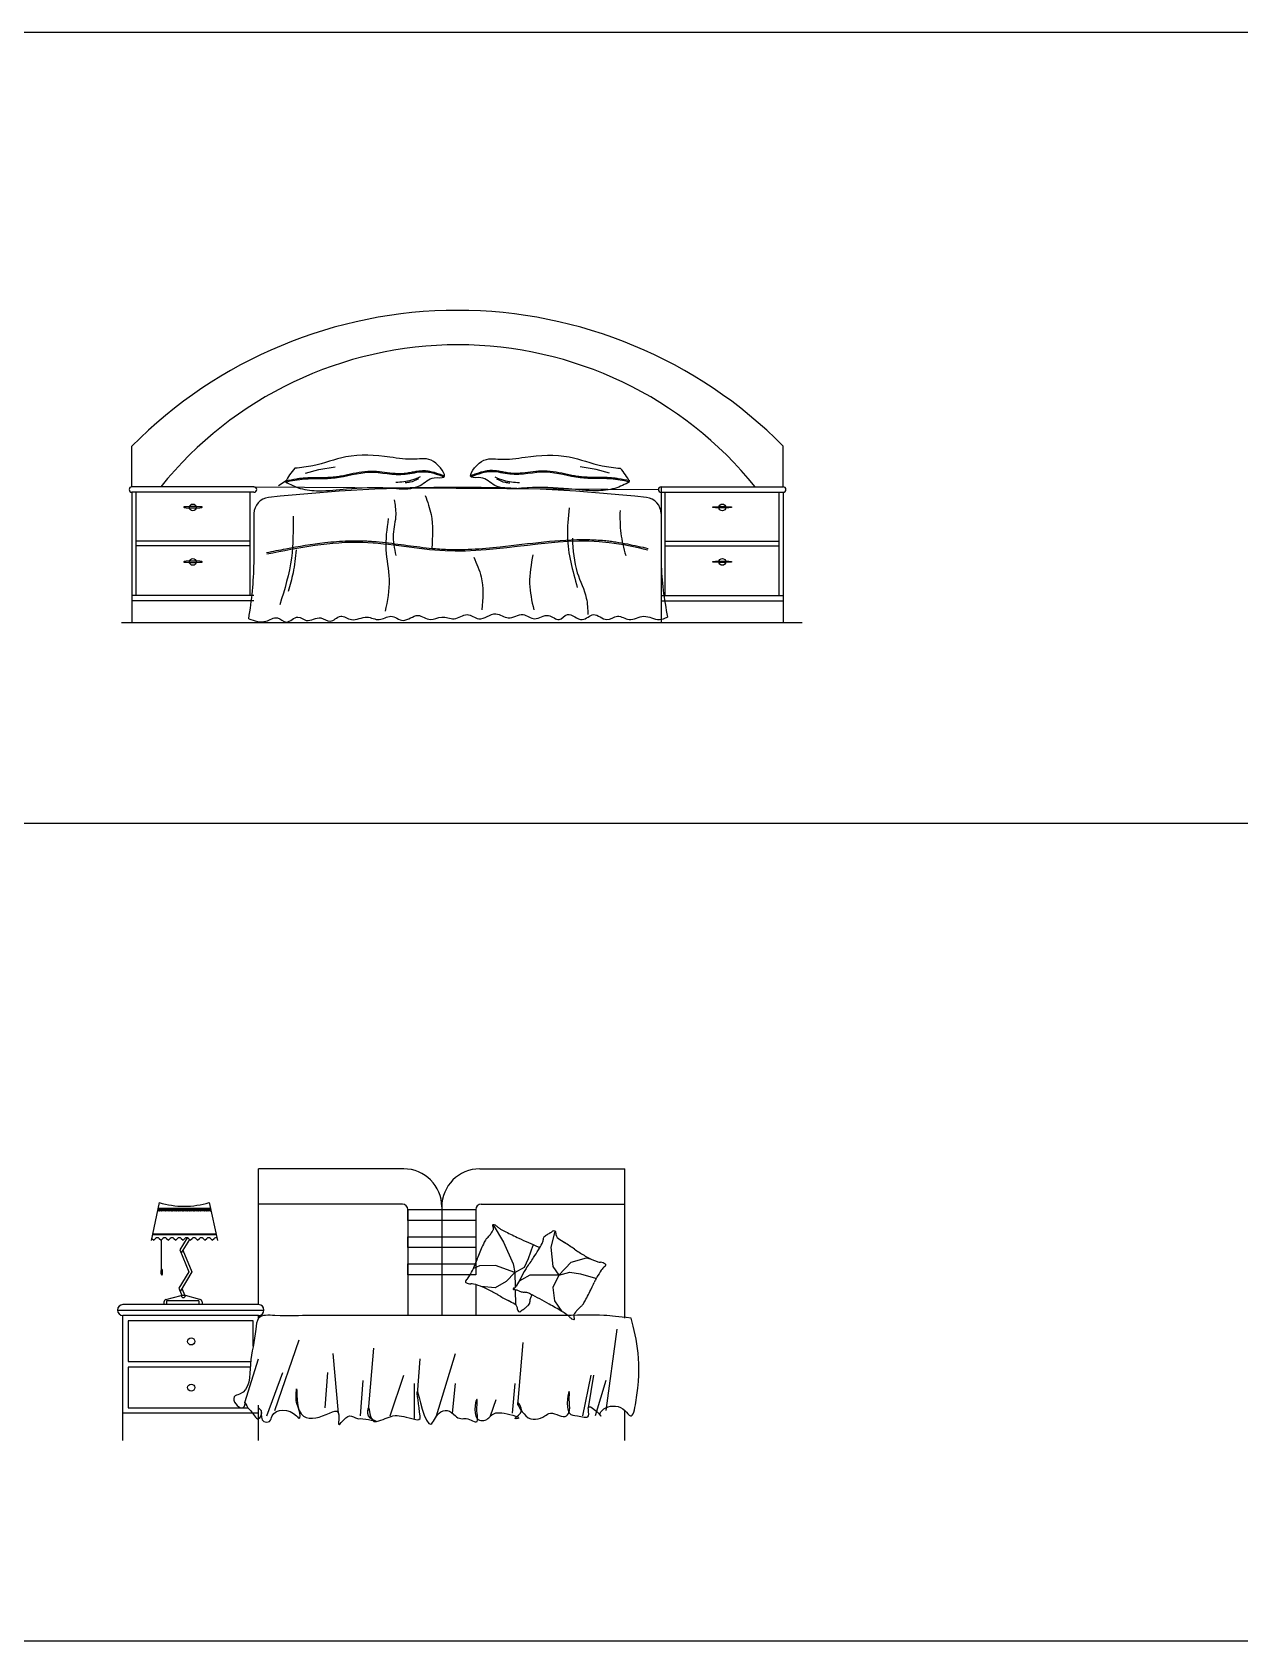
# Model space of a CAD drawing. Header units: millimetres. Extents: x 6388 to 59789, y -18725 to 8137.
# Drawn here: x 41991 to 46441, y -11653 to -5728 of the extents above; entities that cross this region are included whole.
import ezdxf

# ---------------------------------------------------------------- set-up
doc = ezdxf.new("R2010")
doc.units = ezdxf.units.MM
doc.layers.add('www.cad-blocks.net', color=7, linetype='Continuous')

# ---------------------------------------------------------------- blocks, each defined once
blk = doc.blocks.new('A$C12E76CE5')
for p, q in [((38.1, 500), (38.1, 650)), ((2438.1, 500), (2438.1, 650)), ((677.8, 550.1), (727.5, 564.4)), ((727.5, 564.4), (786.7, 574)), ((1748.8, 564.4), (1689.6, 574)), ((1798.5, 550.1), (1748.8, 564.4)), ((488.1, 500), (38.1, 500)), ((38.1, 480), (38.1, 0)), ((488.1, 480), (38.1, 480)), ((53.5, 100), (53.5, 480)), ((473.5, 100), (473.5, 480)), ((488.1, 500), (1978.1, 490.1)), ((578.1, 505), (606.3, 522.8)), ((1988.1, 500), (2438.1, 500)), ((1988.1, 500), (1988.1, 0)), ((1988.1, 480), (2438.1, 480)), ((2002.7, 100), (2002.7, 480)), ((2422.7, 100), (2422.7, 480)), ((2438.1, 480), (2438.1, 0)), ((488.1, 401.3), (488.1, 220)), ((1988.1, 401.3), (1988.1, 220)), ((473.5, 299.6), (53.5, 299.6)), ((2002.7, 299.6), (2422.7, 299.6)), ((473.5, 282.3), (53.5, 282.3)), ((2002.7, 282.3), (2422.7, 282.3)), ((488.1, 100), (38.1, 100)), ((488.1, 80), (38.1, 80)), ((1988.1, 100), (2438.1, 100)), ((1988.1, 80), (2438.1, 80)), ((0, 0), (2508.1, 0))]:
    blk.add_line(p, q)
for centre in [(262.5, 424.2), (2213.7, 424.2), (262.5, 223.4), (2213.7, 223.4)]:
    blk.add_circle(centre, 12.4)
for centre, radius, start, end in [((1238.1, -540), 1690, 44.76027, 135.23973), ((1239.7, -384.5), 1407.8, 38.92623, 141.07377), ((774.6, 437.4), 188.8, 136.10043, 154.62744), ((1701.6, 437.4), 188.8, 25.37256, 43.89957), ((38.1, 490), 10, 90, 270), ((488.1, 490), 10, 270, 90), ((1238.1, -6055.4), 6553.5, 83.90025, 96.09975), ((1988.1, 490), 10, 90, 270), ((2438.1, 490), 10, 270, 90), ((548.1, 401.3), 60, 96.09975, 180), ((1928.1, 401.3), 60, 0, 83.90025), ((-851, 243.4), 1339.4, 350.15046, 359.00179), ((3089.1, 251.4), 1101.4, 181.62922, 192.10949)]:
    blk.add_arc(centre, radius, start, end)
at = {"extrusion": (0, 0, -1)}
for centre in [(263.2, 424.9), (263.2, 224.1)]:
    blk.add_ellipse(centre, major_axis=(35.1, 0), ratio=0.078431, dxfattribs=at)
for centre in [(2213.1, 424.9), (2213.1, 224.1)]:
    blk.add_ellipse(centre, major_axis=(-35.1, 0), ratio=0.078431)
for points in [[(604.1, 518.3), (658.3, 494.4), (727.6, 485.8), (829.5, 492.3), (981.3, 496.6), (1065.8, 494.4), (1100.5, 505.3), (1152.5, 533.4), (1187.2, 535.6), (1149.7, 593.1), (1080.9, 601.7), (989.2, 609.3), (826.8, 610.2), (705.5, 577.8), (638.6, 568.3)], [(1872.2, 518.3), (1818, 494.4), (1748.6, 485.8), (1646.8, 492.3), (1495, 496.6), (1410.5, 494.4), (1375.8, 505.3), (1323.7, 533.4), (1289.1, 535.6), (1326.6, 593.1), (1395.3, 601.7), (1487.1, 609.3), (1649.5, 610.2), (1770.8, 577.8), (1837.7, 568.3)], [(604.1, 518.3), (674, 529.1), (786.7, 533), (912.8, 554), (1045.6, 546.3), (1112.5, 555.9), (1188, 537)], [(1101, 536.8), (1068.5, 524.4), (1010.2, 515.8)], [(1872.2, 518.3), (1802.3, 529.1), (1689.6, 533), (1563.5, 554), (1430.7, 546.3), (1363.8, 555.9), (1288.3, 537)], [(1375.3, 536.8), (1407.8, 524.4), (1466, 515.8)], [(1094.3, 530.1), (1062.8, 516.7), (1045.6, 514.8)], [(1382, 530.1), (1413.5, 516.7), (1430.7, 514.8)], [(1004.3, 452.5), (1010.4, 398.1), (1001.3, 325.6), (1010.4, 247)], [(1119.3, 467.7), (1140.5, 398.1), (1143.5, 274.2)], [(1649, 422.3), (1642.9, 316.5), (1679.3, 129.1)], [(632, 392.1), (626, 237.9), (583.6, 65.6)], [(983.1, 383), (974.1, 268.2), (986.2, 159.3), (971, 41.5)], [(1836.7, 413.2), (1839.7, 328.6), (1857.8, 247)], [(535.2, 253), (889.3, 296.2), (1192, 265.1), (1797.3, 295.4), (1939.6, 268.2)], [(1661.1, 310.5), (1679.3, 183.5), (1712.6, 89.8), (1718.6, 29.4)], [(644.1, 268.2), (632, 183.5), (613.9, 114)], [(1297.9, 241), (1325.1, 168.4), (1328.2, 47.5)], [(1515.8, 250), (1503.7, 144.2), (1518.9, 47.5)], [(468.6, 14.3), (532.2, 5.2), (574.5, 17.3), (607.8, 2.2), (650.2, 20.3), (680.5, 8.2), (734.9, 17.3), (768.2, 5.2), (807.6, 23.3), (846.9, 11.2), (904.4, 20.3), (949.8, 11.2), (992.2, 23.3), (1037.6, 8.2), (1092.1, 26.3), (1137.5, 11.2), (1179.9, 20.3), (1225.3, 14.3), (1273.7, 29.4), (1316.1, 14.3), (1379.6, 32.4), (1425, 17.3), (1479.5, 29.4), (1521.9, 14.3), (1573.3, 26.3), (1612.7, 11.2), (1642.9, 29.4), (1697.4, 11.2), (1739.8, 29.4), (1788.2, 11.2), (1827.6, 23.3), (1869.9, 11.2), (1924.4, 23.3), (1981.9, 11.2), (2012.2, 20.3)]]:
    blk.add_spline(points, degree=3)
for points, knots in [([(603.3, 522.2), (617.5, 524.9), (631.8, 527.7), (651, 530.6), (655.9, 531.3), (665, 532.3), (669.3, 532.8), (682.2, 533.8), (690.8, 534.2), (714.7, 534.7), (730, 534.5), (752.1, 534.8), (759, 534.9), (771.1, 535.6), (776.3, 535.9), (785, 536.8), (788.4, 537.2), (795.2, 538.1), (798.6, 538.6), (808.9, 540.3), (815.7, 541.7), (836.5, 546), (850.6, 549.2), (878.9, 554.7), (893.1, 557), (911, 557.9), (914.6, 558), (921.7, 558), (925.2, 558), (935.9, 557.5), (942.9, 557), (962.9, 554.9), (975.8, 553.2), (1001.4, 550.3), (1014.2, 549.3), (1030.2, 549.3), (1033.7, 549.4), (1040, 549.8), (1043, 550.1), (1048.8, 550.7), (1051.8, 551.1), (1060.6, 552.5), (1066.6, 553.7), (1078.5, 555.9), (1084.5, 557.1), (1096.6, 558.9), (1102.7, 559.6), (1111, 559.9), (1113.3, 559.9), (1117.7, 559.8), (1119.9, 559.6), (1126.5, 559.1), (1130.9, 558.5), (1146.8, 555.5), (1158.2, 552), (1176.2, 545.7), (1182.8, 543.2), (1189.4, 540.7)], [0, 0, 0, 0, 43.322991, 43.322991, 57.914348, 57.914348, 70.697536, 70.697536, 96.263911, 96.263911, 142.012316, 142.012316, 162.772891, 162.772891, 178.786373, 178.786373, 189.237065, 189.237065, 199.687757, 199.687757, 220.589141, 220.589141, 263.409842, 263.409842, 306.230542, 306.230542, 316.768821, 316.768821, 327.307099, 327.307099, 348.383655, 348.383655, 386.980338, 386.980338, 425.577021, 425.577021, 436.110672, 436.110672, 445.142389, 445.142389, 454.174106, 454.174106, 472.23754, 472.23754, 490.300974, 490.300974, 508.364408, 508.364408, 514.901283, 514.901283, 521.438159, 521.438159, 534.511909, 534.511909, 569.316077, 569.316077, 589.76136, 589.76136, 589.76136, 589.76136]), ([(1873, 522.2), (1858.8, 524.9), (1844.5, 527.7), (1825.3, 530.6), (1820.4, 531.3), (1811.3, 532.3), (1807, 532.8), (1794.1, 533.8), (1785.5, 534.2), (1761.6, 534.7), (1746.3, 534.5), (1724.2, 534.8), (1717.3, 534.9), (1705.2, 535.6), (1699.9, 535.9), (1691.3, 536.8), (1687.9, 537.2), (1681.1, 538.1), (1677.6, 538.6), (1667.4, 540.3), (1660.6, 541.7), (1639.7, 546), (1625.7, 549.2), (1597.4, 554.7), (1583.2, 557), (1565.3, 557.9), (1561.7, 558), (1554.6, 558), (1551.1, 558), (1540.4, 557.5), (1533.3, 557), (1513.3, 554.9), (1500.5, 553.2), (1474.8, 550.3), (1462.1, 549.3), (1446.1, 549.3), (1442.6, 549.4), (1436.2, 549.8), (1433.3, 550.1), (1427.5, 550.7), (1424.5, 551.1), (1415.7, 552.5), (1409.7, 553.7), (1397.8, 555.9), (1391.7, 557.1), (1379.7, 558.9), (1373.6, 559.6), (1365.2, 559.9), (1363, 559.9), (1358.6, 559.8), (1356.4, 559.6), (1349.8, 559.1), (1345.4, 558.5), (1329.5, 555.5), (1318, 552), (1300.1, 545.7), (1293.5, 543.2), (1286.9, 540.7)], [0, 0, 0, 0, 43.322991, 43.322991, 57.914348, 57.914348, 70.697536, 70.697536, 96.263911, 96.263911, 142.012316, 142.012316, 162.772891, 162.772891, 178.786373, 178.786373, 189.237065, 189.237065, 199.687757, 199.687757, 220.589141, 220.589141, 263.409842, 263.409842, 306.230542, 306.230542, 316.768821, 316.768821, 327.307099, 327.307099, 348.383655, 348.383655, 386.980338, 386.980338, 425.577021, 425.577021, 436.110672, 436.110672, 445.142389, 445.142389, 454.174106, 454.174106, 472.23754, 472.23754, 490.300974, 490.300974, 508.364408, 508.364408, 514.901283, 514.901283, 521.438159, 521.438159, 534.511909, 534.511909, 569.316077, 569.316077, 589.76136, 589.76136, 589.76136, 589.76136]), ([(534.2, 257.9), (558, 262.7), (581.9, 267.4), (653.4, 281), (701.1, 289.1), (778, 297.9), (807.2, 300.3), (850.9, 301.6), (865.5, 301.8), (887.8, 301.3), (895.6, 301), (911, 300.3), (918.7, 299.8), (941.8, 298.1), (957.2, 296.6), (1003.3, 291.4), (1034.1, 287.1), (1095.5, 278.9), (1126.1, 275), (1166.8, 271.6), (1176.8, 270.9), (1195.4, 269.9), (1204, 269.6), (1221.3, 269.2), (1229.9, 269.1), (1255.9, 269.3), (1273.2, 269.8), (1325.2, 272.4), (1360, 275.5), (1448.6, 284.9), (1502.4, 292), (1610, 302.8), (1663.7, 306.6), (1728, 305.5), (1738.7, 305.1), (1759.2, 304), (1769.1, 303.3), (1786.1, 301.7), (1793.2, 300.9), (1807.4, 299.2), (1814.4, 298.2), (1835.6, 294.9), (1849.7, 292.4), (1889.5, 284.6), (1915.1, 278.8), (1940.7, 273)], [0, 0, 0, 0, 71.969444, 71.969444, 215.908332, 215.908332, 303.534348, 303.534348, 347.401385, 347.401385, 370.562814, 370.562814, 393.724242, 393.724242, 440.0471, 440.0471, 532.692815, 532.692815, 625.338531, 625.338531, 655.533771, 655.533771, 681.596046, 681.596046, 707.658321, 707.658321, 759.782871, 759.782871, 864.031971, 864.031971, 1025.078568, 1025.078568, 1186.125165, 1186.125165, 1218.278211, 1218.278211, 1248.084792, 1248.084792, 1269.475458, 1269.475458, 1290.866124, 1290.866124, 1333.647456, 1333.647456, 1411.920633, 1411.920633, 1411.920633, 1411.920633])]:
    blk.add_open_spline(points, degree=3, knots=knots)
blk = doc.blocks.new('A$C56705033')
for p, q in [((520, 500), (520, 1000)), ((1055, 1000), (520, 1000)), ((1335, 1000), (1870, 1000)), ((1870, 450), (1870, 1000)), ((154.1, 875.9), (124.1, 736.7)), ((345.2, 845.2), (147.5, 845.2)), ((148.3, 848.8), (149.5, 850)), ((149.1, 845.2), (149.5, 845.5)), ((343.1, 854.6), (149.5, 854.6)), ((149.5, 854.5), (149.5, 854.5)), ((149.5, 854.5), (151.8, 852.3)), ((149.5, 850), (151.8, 847.8)), ((149.5, 845.5), (149.9, 845.2)), ((151.8, 852.3), (154, 854.5)), ((151.8, 847.8), (154, 850)), ((153.6, 845.2), (154, 845.5)), ((154, 854.5), (156.3, 852.3)), ((154, 850), (156.3, 847.8)), ((154, 845.5), (154.4, 845.2)), ((156.3, 852.3), (158.5, 854.5)), ((156.3, 847.8), (158.5, 850)), ((158.1, 845.2), (158.5, 845.5)), ((158.5, 854.5), (160.7, 852.3)), ((158.5, 850), (160.7, 847.8)), ((158.5, 845.5), (158.9, 845.2)), ((160.7, 852.3), (163, 854.5)), ((160.7, 847.8), (163, 850)), ((162.6, 845.2), (163, 845.5)), ((163, 854.5), (165.2, 852.3)), ((163, 850), (165.2, 847.8)), ((163, 845.5), (163.4, 845.2)), ((165.2, 852.3), (167.5, 854.5)), ((165.2, 847.8), (167.5, 850)), ((167.1, 845.2), (167.5, 845.5)), ((167.5, 854.5), (169.7, 852.3)), ((167.5, 850), (169.7, 847.8)), ((167.5, 845.5), (167.9, 845.2)), ((169.7, 852.3), (172, 854.5)), ((169.7, 847.8), (172, 850)), ((171.6, 845.2), (172, 845.5)), ((172, 854.5), (174.2, 852.3)), ((172, 850), (174.2, 847.8)), ((172, 845.5), (172.4, 845.2)), ((174.2, 852.3), (176.5, 854.5)), ((174.2, 847.8), (176.5, 850)), ((176.1, 845.2), (176.5, 845.5)), ((176.5, 854.5), (178.7, 852.3)), ((176.5, 850), (178.7, 847.8)), ((176.5, 845.5), (176.8, 845.2)), ((178.7, 852.3), (181, 854.5)), ((178.7, 847.8), (181, 850)), ((180.6, 845.2), (181, 845.5)), ((181, 854.5), (183.2, 852.3)), ((181, 850), (183.2, 847.8)), ((181, 845.5), (181.3, 845.2)), ((183.2, 852.3), (185.4, 854.5)), ((183.2, 847.8), (185.4, 850)), ((185.1, 845.2), (185.4, 845.5)), ((185.4, 854.5), (187.7, 852.3)), ((185.4, 850), (187.7, 847.8)), ((185.4, 845.5), (185.8, 845.2)), ((187.7, 852.3), (189.9, 854.5)), ((187.7, 847.8), (189.9, 850)), ((189.6, 845.2), (189.9, 845.5)), ((189.9, 854.5), (192.2, 852.3)), ((189.9, 850), (192.2, 847.8)), ((189.9, 845.5), (190.3, 845.2)), ((192.2, 852.3), (194.4, 854.5)), ((192.2, 847.8), (194.4, 850)), ((194, 845.2), (194.4, 845.5)), ((194.4, 854.5), (196.7, 852.3)), ((194.4, 850), (196.7, 847.8)), ((194.4, 845.5), (194.8, 845.2)), ((196.7, 852.3), (198.9, 854.5)), ((196.7, 847.8), (198.9, 850)), ((198.5, 845.2), (198.9, 845.5)), ((198.9, 854.5), (201.2, 852.3)), ((198.9, 850), (201.2, 847.8)), ((198.9, 845.5), (199.3, 845.2)), ((201.2, 852.3), (203.4, 854.5)), ((201.2, 847.8), (203.4, 850)), ((203, 845.2), (203.4, 845.5)), ((203.4, 854.5), (205.6, 852.3)), ((203.4, 850), (205.6, 847.8)), ((203.4, 845.5), (203.8, 845.2)), ((205.6, 852.3), (207.9, 854.5)), ((205.6, 847.8), (207.9, 850)), ((207.5, 845.2), (207.9, 845.5)), ((207.9, 854.5), (210.1, 852.3)), ((207.9, 850), (210.1, 847.8)), ((207.9, 845.5), (208.3, 845.2)), ((210.1, 852.3), (212.4, 854.5)), ((210.1, 847.8), (212.4, 850)), ((212, 845.2), (212.4, 845.5)), ((212.4, 854.5), (214.6, 852.3)), ((212.4, 850), (214.6, 847.8)), ((212.4, 845.5), (212.8, 845.2)), ((214.6, 852.3), (216.9, 854.5)), ((214.6, 847.8), (216.9, 850)), ((216.5, 845.2), (216.9, 845.5)), ((216.9, 854.5), (219.1, 852.3)), ((216.9, 850), (219.1, 847.8)), ((216.9, 845.5), (217.3, 845.2)), ((219.1, 852.3), (221.4, 854.5)), ((219.1, 847.8), (221.4, 850)), ((221, 845.2), (221.4, 845.5)), ((221.4, 854.5), (223.6, 852.3)), ((221.4, 850), (223.6, 847.8)), ((221.4, 845.5), (221.7, 845.2)), ((223.6, 852.3), (225.9, 854.5)), ((223.6, 847.8), (225.9, 850)), ((225.5, 845.2), (225.9, 845.5)), ((225.9, 854.5), (228.1, 852.3)), ((225.9, 850), (228.1, 847.8)), ((225.9, 845.5), (226.2, 845.2)), ((228.1, 852.3), (230.3, 854.5)), ((228.1, 847.8), (230.3, 850)), ((230, 845.2), (230.3, 845.5)), ((230.3, 854.5), (232.6, 852.3)), ((230.3, 850), (232.6, 847.8)), ((230.3, 845.5), (230.7, 845.2)), ((232.6, 852.3), (234.8, 854.5)), ((232.6, 847.8), (234.8, 850)), ((234.5, 845.2), (234.8, 845.5)), ((234.8, 854.5), (237.1, 852.3)), ((234.8, 850), (237.1, 847.8)), ((234.8, 845.5), (235.2, 845.2)), ((237.1, 852.3), (239.3, 854.5)), ((237.1, 847.8), (239.3, 850)), ((238.9, 845.2), (239.3, 845.5)), ((239.3, 854.5), (241.6, 852.3)), ((239.3, 850), (241.6, 847.8)), ((239.3, 845.5), (239.7, 845.2)), ((241.6, 852.3), (243.8, 854.5)), ((241.6, 847.8), (243.8, 850)), ((243.4, 845.2), (243.8, 845.5)), ((243.8, 854.5), (246.1, 852.3)), ((243.8, 850), (246.1, 847.8)), ((243.8, 845.5), (244.2, 845.2)), ((246.1, 852.3), (248.3, 854.5)), ((246.1, 847.8), (248.3, 850)), ((247.9, 845.2), (248.3, 845.5)), ((248.3, 854.5), (250.6, 852.3)), ((248.3, 850), (250.6, 847.8)), ((248.3, 845.5), (248.7, 845.2)), ((250.6, 852.3), (252.8, 854.5)), ((250.6, 847.8), (252.8, 850)), ((252.4, 845.2), (252.8, 845.5)), ((252.8, 854.5), (255, 852.3)), ((252.8, 850), (255, 847.8)), ((252.8, 845.5), (253.2, 845.2)), ((255, 852.3), (257.3, 854.5)), ((255, 847.8), (257.3, 850)), ((256.9, 845.2), (257.3, 845.5)), ((257.3, 854.5), (259.5, 852.3)), ((257.3, 850), (259.5, 847.8)), ((257.3, 845.5), (257.7, 845.2)), ((259.5, 852.3), (261.8, 854.5)), ((259.5, 847.8), (261.8, 850)), ((261.4, 845.2), (261.8, 845.5)), ((261.8, 854.5), (264, 852.3)), ((261.8, 850), (264, 847.8)), ((261.8, 845.5), (262.2, 845.2)), ((264, 852.3), (266.3, 854.5)), ((264, 847.8), (266.3, 850)), ((265.9, 845.2), (266.3, 845.5)), ((266.3, 854.5), (268.5, 852.3)), ((266.3, 850), (268.5, 847.8)), ((266.3, 845.5), (266.6, 845.2)), ((268.5, 852.3), (270.8, 854.5)), ((268.5, 847.8), (270.8, 850)), ((270.4, 845.2), (270.8, 845.5)), ((270.8, 854.5), (273, 852.3)), ((270.8, 850), (273, 847.8)), ((270.8, 845.5), (271.1, 845.2)), ((273, 852.3), (275.2, 854.5)), ((273, 847.8), (275.2, 850)), ((274.9, 845.2), (275.2, 845.5)), ((275.2, 854.5), (277.5, 852.3)), ((275.2, 850), (277.5, 847.8)), ((275.2, 845.5), (275.6, 845.2)), ((277.5, 852.3), (279.7, 854.5)), ((277.5, 847.8), (279.7, 850)), ((279.4, 845.2), (279.7, 845.5)), ((279.7, 854.5), (282, 852.3)), ((279.7, 850), (282, 847.8)), ((279.7, 845.5), (280.1, 845.2)), ((282, 852.3), (284.2, 854.5)), ((282, 847.8), (284.2, 850)), ((283.8, 845.2), (284.2, 845.5)), ((284.2, 854.5), (286.5, 852.3)), ((284.2, 850), (286.5, 847.8)), ((284.2, 845.5), (284.6, 845.2)), ((286.5, 852.3), (288.7, 854.5)), ((286.5, 847.8), (288.7, 850)), ((288.3, 845.2), (288.7, 845.5)), ((288.7, 854.5), (291, 852.3)), ((288.7, 850), (291, 847.8)), ((288.7, 845.5), (289.1, 845.2)), ((291, 852.3), (293.2, 854.5)), ((291, 847.8), (293.2, 850)), ((292.8, 845.2), (293.2, 845.5)), ((293.2, 854.5), (295.5, 852.3)), ((293.2, 850), (295.5, 847.8)), ((293.2, 845.5), (293.6, 845.2)), ((295.5, 852.3), (297.7, 854.5)), ((295.5, 847.8), (297.7, 850)), ((297.3, 845.2), (297.7, 845.5)), ((297.7, 854.5), (299.9, 852.3)), ((297.7, 850), (299.9, 847.8)), ((297.7, 845.5), (298.1, 845.2)), ((299.9, 852.3), (302.2, 854.5)), ((299.9, 847.8), (302.2, 850)), ((301.8, 845.2), (302.2, 845.5)), ((302.2, 854.5), (304.4, 852.3)), ((302.2, 850), (304.4, 847.8)), ((302.2, 845.5), (302.6, 845.2)), ((304.4, 852.3), (306.7, 854.5)), ((304.4, 847.8), (306.7, 850)), ((306.3, 845.2), (306.7, 845.5)), ((306.7, 854.5), (308.9, 852.3)), ((306.7, 850), (308.9, 847.8)), ((306.7, 845.5), (307.1, 845.2)), ((308.9, 852.3), (311.2, 854.5)), ((308.9, 847.8), (311.2, 850)), ((310.8, 845.2), (311.2, 845.5)), ((311.2, 854.5), (313.4, 852.3)), ((311.2, 850), (313.4, 847.8)), ((311.2, 845.5), (311.5, 845.2)), ((313.4, 852.3), (315.7, 854.5)), ((313.4, 847.8), (315.7, 850)), ((315.3, 845.2), (315.7, 845.5)), ((315.7, 854.5), (317.9, 852.3)), ((315.7, 850), (317.9, 847.8)), ((315.7, 845.5), (316, 845.2)), ((317.9, 852.3), (320.1, 854.5)), ((317.9, 847.8), (320.1, 850)), ((319.8, 845.2), (320.1, 845.5)), ((320.1, 854.5), (322.4, 852.3)), ((320.1, 850), (322.4, 847.8)), ((320.1, 845.5), (320.5, 845.2)), ((322.4, 852.3), (324.6, 854.5)), ((322.4, 847.8), (324.6, 850)), ((324.3, 845.2), (324.6, 845.5)), ((324.6, 854.5), (326.9, 852.3)), ((324.6, 850), (326.9, 847.8)), ((324.6, 845.5), (325, 845.2)), ((326.9, 852.3), (329.1, 854.5)), ((326.9, 847.8), (329.1, 850)), ((328.7, 845.2), (329.1, 845.5)), ((329.1, 854.5), (331.4, 852.3)), ((329.1, 850), (331.4, 847.8)), ((329.1, 845.5), (329.5, 845.2)), ((331.4, 852.3), (333.6, 854.5)), ((331.4, 847.8), (333.6, 850)), ((333.2, 845.2), (333.6, 845.5)), ((333.6, 854.5), (335.9, 852.3)), ((333.6, 850), (335.9, 847.8)), ((333.6, 845.5), (334, 845.2)), ((335.9, 852.3), (338.1, 854.5)), ((335.9, 847.8), (338.1, 850)), ((337.7, 845.2), (338.1, 845.5)), ((338.1, 854.5), (340.4, 852.3)), ((338.1, 850), (340.4, 847.8)), ((338.1, 845.5), (338.5, 845.2)), ((338.5, 875.9), (368.5, 736.7)), ((340.4, 852.3), (342.6, 854.5)), ((340.4, 847.8), (342.6, 850)), ((342.2, 845.2), (342.6, 845.5)), ((342.6, 854.5), (343.3, 853.8)), ((342.6, 850), (344.5, 848.1)), ((342.6, 845.5), (343, 845.2)), ((1050, 870), (520, 870)), ((1070, 850), (1070, 460)), ((1070, 850), (1320, 850)), ((1070, 810), (1070, 850)), ((1195, 860), (1195, 460)), ((1195, 860), (1195, 850)), ((1320, 850), (1320, 610)), ((1320, 850), (1320, 810)), ((1340, 870), (1870, 870)), ((1320, 810), (1070, 810)), ((1195, 810), (1195, 460)), ((1384.1, 794.4), (1423, 729.9)), ((127.2, 743.5), (133.8, 736.9)), ((364.2, 759.4), (128.4, 759.4)), ((364.2, 756.7), (128.4, 756.7)), ((133.8, 736.9), (140.2, 743.3)), ((154.3, 743.3), (160.7, 736.9)), ((160.7, 736.9), (167.1, 743.3)), ((160.7, 736.9), (160.7, 625.7)), ((181.3, 743.3), (187.7, 736.9)), ((187.7, 736.9), (194.1, 743.3)), ((208.2, 743.3), (214.6, 736.9)), ((214.6, 736.9), (221, 743.3)), ((256.8, 746.1), (229.8, 701.6)), ((265, 740.4), (234.6, 690.2)), ((235.2, 743.3), (241.6, 736.9)), ((241.6, 736.9), (248, 743.3)), ((262.1, 743.3), (268.5, 736.9)), ((268.5, 736.9), (274.9, 743.3)), ((289.1, 743.3), (295.5, 736.9)), ((295.5, 736.9), (301.9, 743.3)), ((316, 743.3), (322.4, 736.9)), ((322.4, 736.9), (328.8, 743.3)), ((342.9, 743.3), (349.4, 736.9)), ((349.4, 736.9), (355.9, 743.3)), ((1070, 750), (1320, 750)), ((1070, 710), (1070, 750)), ((1320, 750), (1320, 710)), ((1423, 729.9), (1457.9, 650.6)), ((1515, 669.6), (1531.8, 719.3)), ((1611.2, 769.9), (1596.9, 711.7)), ((1596.9, 711.7), (1604.1, 640.2)), ((229.8, 701.6), (263.4, 621.2)), ((241, 700.8), (274.6, 620.4)), ((1320, 710), (1070, 710)), ((1500.1, 638), (1515, 669.6)), ((1626.6, 607.9), (1671.7, 656.8)), ((1671.7, 656.8), (1728.2, 672.6)), ((1728.2, 672.6), (1741.8, 669.1)), ((263.4, 621.2), (226.4, 560.1)), ((274.6, 620.4), (231.1, 548.7)), ((1070, 650), (1320, 650)), ((1070, 610), (1070, 650)), ((1320, 610), (1070, 610)), ((1333.4, 642.3), (1311.5, 633.1)), ((1320, 650), (1320, 610)), ((1393.1, 643.9), (1333.4, 642.3)), ((1464.7, 617.8), (1393.1, 643.9)), ((1464.7, 617.8), (1432.5, 584.7)), ((1457.9, 650.6), (1464.7, 617.8)), ((1464.7, 617.8), (1500.1, 638)), ((1464.7, 617.8), (1465.6, 563.2)), ((1498.9, 622.1), (1482.2, 591.3)), ((1519, 608.6), (1488.2, 591)), ((1626.6, 607.9), (1519, 608.6)), ((1626.6, 607.9), (1603.7, 562.6)), ((1604.1, 640.2), (1626.6, 607.9)), ((1626.6, 607.9), (1666.7, 619.5)), ((1666.7, 619.5), (1705.9, 613.3)), ((1705.9, 613.3), (1761, 597.3)), ((1761, 597.3), (1762.4, 593.5)), ((178.6, 518.5), (235.4, 533.4)), ((226.4, 560.1), (237.5, 533.4)), ((250.5, 533.4), (235.4, 533.4)), ((237.5, 559.3), (248.4, 533.4)), ((304.2, 519.3), (250.5, 533.4)), ((1320, 573.7), (1320, 460)), ((1392.2, 561.6), (1339, 567.3)), ((1432.5, 584.7), (1392.2, 561.6)), ((1465.8, 554.7), (1466.7, 499.8)), ((1482.2, 591.3), (1469.4, 567.5)), ((1488.2, 591), (1480.8, 586.8)), ((1603.7, 562.6), (1610.4, 514)), ((0, 480), (540, 480)), ((520, 500), (20, 500)), ((171.1, 508.9), (171.1, 500)), ((299.9, 514.1), (180.9, 514.1)), ((180.9, 514.1), (180.9, 500)), ((299.9, 514.1), (299.9, 500)), ((311.7, 509.7), (311.7, 500)), ((1610.4, 514), (1637.3, 474.9)), ((20, 0), (20, 460)), ((520, 460), (20, 460)), ((40, 440), (40, 290)), ((500, 440), (40, 440)), ((500, 347.4), (500, 440)), ((520, 450), (520, 460)), ((520, 450), (520, 460)), ((580, 110), (670, 370)), ((1475, 130), (1495, 360)), ((1840, 410), (1800, 110)), ((470, 140), (520, 300)), ((815, 100), (795, 320)), ((925, 110), (945, 340)), ((1105, 170), (1115, 300)), ((1175, 90), (1245, 320)), ((40, 290), (490.9, 290)), ((489.3, 270), (40, 270)), ((40, 270), (40, 120)), ((550, 90), (610, 250)), ((765, 120), (775, 250)), ((1005, 90), (1055, 240)), ((1715, 90), (1745, 240)), ((1735, 120), (1755, 240)), ((895, 90), (905, 220)), ((1095, 80), (1095, 210)), ((1235, 100), (1245, 210)), ((1455, 100), (1465, 210)), ((1800, 220), (1760, 90)), ((40, 120), (480, 120)), ((520, 0), (520, 130)), ((1375, 90), (1395, 150)), ((520, 100), (20, 100)), ((1870, 0), (1870, 110))]:
    blk.add_line(p, q)
for centre in [(271.7, 364.4), (271.7, 194.4)]:
    blk.add_circle(centre, 13)
for centre, radius, start, end in [((1055, 860), 140, 0, 90), ((1335, 860), 140, 90, 180), ((246.3, 1182), 319.7, 253.23524, 286.76476), ((1050, 850), 20, 0, 90), ((1340, 850), 20, 90, 180), ((1212.4, 880.9), 202.7, 322.9253, 327.013), ((1385, 791.4), 3.63, 160.55008, 227.25175), ((1384, 791.8), 2.55, 87.77928, 160.55008), ((1363.4, 782.9), 22.7, 327.013, 339.26002), ((1377, 782.8), 8.15, 4.23832, 47.25175), ((1383.3, 774.1), 20.3, 63.48572, 87.77928), ((1376.4, 778), 8.81, 339.26002, 356.55954), ((1340.8, 780.1), 44.4, 356.55954, 4.23832), ((1376.9, 761.2), 34.6, 45.24554, 63.48572), ((1433.4, 818.2), 45.6, 225.24554, 241.12401), ((1644.2, 1200.5), 482.2, 241.12401, 243.70226), ((1626.1, 737.3), 40.1, 122.64454, 127.95833), ((1608.4, 764.9), 7.33, 350.58543, 122.64454), ((147.3, 736.3), 10, 45, 135), ((174.2, 736.3), 10, 45, 135), ((201.2, 736.3), 10, 45, 135), ((228.1, 736.3), 10, 45, 135), ((255, 736.3), 10, 45, 135), ((282, 736.3), 10, 45, 135), ((308.9, 736.3), 10, 45, 135), ((335.9, 736.3), 10, 45, 135), ((362.9, 736.3), 10, 68.29833, 135), ((2402.1, 253.5), 1153.7, 155.99133, 158.56838), ((1451.6, 676.9), 113.2, 147.75744, 155.99133), ((1395.3, 712.4), 46.7, 134.13046, 147.75744), ((1285, 826.1), 111.7, 314.13046, 322.9253), ((2730.6, 3398.8), 2934.3, 243.70226, 244.74731), ((2251.6, 2383.4), 1811.5, 244.74731, 247.22246), ((1576.3, 775), 67.1, 247.22246, 253.09431), ((1056.4, 1002.4), 579.1, 328.77807, 331.41471), ((1541.8, 737.9), 26.4, 331.41471, 1.88011), ((1581.1, 739.2), 13, 137.93735, 181.88011), ((1604.6, 718.1), 44.6, 127.35337, 137.93735), ((1653.6, 653.9), 125.3, 121.04602, 127.35337), ((1785.1, 435.3), 380.4, 120.04723, 121.04602), ((1484.3, 955.4), 220.3, 300.04723, 301.35967), ((1585.4, 789.5), 26, 301.35967, 307.95833), ((1636.1, 760.3), 20.7, 170.58543, 236.54069), ((2608.3, 2231.4), 1784, 236.54069, 237.41627), ((1022.1, -250.3), 1161.4, 56.33107, 57.41627), ((-282.6, -2208.9), 3514.7, 55.98271, 56.33107), ((1024.6, 760.5), 314.2, 337.51869, 339.98992), ((2211.8, 328.2), 949.3, 158.56838, 159.98992), ((779.3, 1167.4), 901.6, 323.89496, 326.74257), ((720.7, 1205.9), 971.6, 326.74257, 328.77807), ((3565, 3491.7), 3362.9, 235.98271, 236.33884), ((1900.2, 991.7), 359.2, 236.33884, 243.08229), ((1849.7, 892.2), 247.7, 243.08229, 251.2057), ((1781.6, 692.1), 36.3, 251.2057, 267.21905), ((1778.1, 621.4), 34.5, 70.7907, 87.21905), ((1779.8, 626.3), 29.3, 52.13919, 70.7907), ((1258.8, 626.1), 43.5, 308.73545, 331.89363), ((-55.3, 1327.9), 1533.2, 331.89363, 333.05366), ((1219.2, 680), 103.5, 333.05366, 337.51869), ((1607.5, 563.4), 123.5, 143.89496, 151.59544), ((2042.7, 451.4), 314.2, 153.12281, 155.59404), ((1854.8, 546.6), 103.5, 148.65778, 153.12281), ((3075.9, -197), 1533.2, 147.49775, 148.65778), ((1819.5, 603.5), 43.5, 124.33957, 147.49775), ((1789.5, 647.4), 9.65, 304.33957, 354.79229), ((1795.8, 646.8), 3.34, 354.79229, 52.13919), ((242.9, 533.4), 7.53, 180, 0), ((1292, 584.6), 9.65, 128.73545, 179.18817), ((1285.7, 584.7), 3.34, 179.18817, 236.53507), ((1300, 606.3), 29.3, 236.53507, 255.18658), ((1301.4, 611.4), 34.5, 255.18658, 271.61493), ((1303.4, 540.6), 36.3, 75.60159, 91.61493), ((1250.8, 335.9), 247.7, 67.47818, 75.60159), ((1208.1, 232.8), 359.2, 60.73473, 67.47818), ((-260.3, -2387.5), 3362.9, 60.37859, 60.73473), ((3139.1, 3591.3), 3514.7, 240.37859, 240.72695), ((1460.7, 558.2), 2.69, 101.01767, 244.45099), ((1461.9, 560.5), 5.3, 244.45099, 268.09024), ((1457.7, 573.9), 13.3, 281.01767, 331.59544), ((1461, 535.7), 19.6, 75.84868, 88.09024), ((1438.3, 445.5), 112.6, 68.95023, 75.84868), ((1515.8, 647), 103.3, 248.95023, 256.15257), ((1500.9, 586.5), 41, 256.15257, 268.34276), ((1498.6, 507.3), 38.2, 75.70936, 88.34276), ((1491.5, 479.3), 67.1, 62.82658, 75.70936), ((2050.2, 286.8), 579.1, 154.48614, 155.81059), ((694.9, -1072.6), 1811.5, 60.35142, 62.82658), ((708.1, 1062.6), 1153.7, 331.59544, 334.1725), ((892.1, 973.5), 949.3, 334.1725, 335.59404), ((20, 480), 20, 90, 270), ((181.1, 508.9), 10, 104.68766, 180), ((301.7, 509.7), 10, 0, 75.31234), ((520, 480), 20, 270, 90), ((1988.4, 1538.5), 1161.4, 240.72695, 241.81216), ((597.1, -1057.6), 1784, 60.93657, 61.81216), ((1453.7, 483.7), 20.7, 354.98131, 60.93657), ((1481.6, 481.3), 7.33, 174.98131, 307.04042), ((1461.8, 507.5), 40.1, 307.04042, 312.35421), ((1506.4, 458.6), 26, 125.75555, 132.35421), ((1619.9, 300.9), 220.3, 124.44311, 125.75555), ((1280.1, 796.3), 380.4, 304.44311, 305.4419), ((1428, 588.5), 125.3, 305.4419, 311.74925), ((1481.8, 528.3), 44.6, 311.74925, 322.33323), ((1506.8, 509), 13, 322.33323, 6.27599), ((1546, 513.3), 26.4, 155.81059, 186.27599), ((139.5, -2048.3), 2934.3, 59.30637, 60.35142), ((1391.1, 60.3), 482.2, 56.72813, 59.30637), ((1846.2, 345.8), 202.7, 138.52941, 142.61712), ((1778, 406.1), 111.7, 129.73457, 138.52941), ((1676.8, 527.9), 46.7, 309.73457, 323.36155), ((1623.4, 567.6), 113.2, 323.36155, 331.59544), ((1270, 213.6), 786.4, 161.72085, 162.50768), ((1630.6, 425.2), 45.6, 40.84966, 56.72813), ((1691.3, 477.7), 34.6, 220.84966, 239.08983), ((1684, 465.4), 20.3, 239.08983, 263.3834), ((1725.9, 456.2), 44.4, 172.16366, 179.84244), ((1689.6, 456.3), 8.15, 179.84244, 222.85587), ((1681.9, 447.8), 2.55, 263.3834, 336.1542), ((1690.6, 461), 8.81, 154.86414, 172.16366), ((1703.1, 455.1), 22.7, 142.61712, 154.86414), ((1680.9, 448.2), 3.63, 336.1542, 42.85587)]:
    blk.add_arc(centre, radius, start, end)
at = {"extrusion": (0, 0, -1)}
blk.add_ellipse((163.4, 619.5), major_axis=(0, 10.6), ratio=0.300208, start_param=3.141593, end_param=9.424778, dxfattribs=at)
for points, knots in [([(1892.6, 450.6), (1841.7, 454.6), (1802.7, 463.2), (1651.6, 459.5), (1501.7, 460.1), (1341.6, 459.9), (1148.5, 460), (951.3, 460.1), (786, 459.6), (713.7, 461.2), (615.6, 456.4), (513.8, 464.7), (508.6, 373.5), (483.6, 296.4), (490, 175.5), (413, 161.8), (449.5, 108.1), (471.9, 127), (468.1, 149.6), (477.9, 118), (496.9, 107.9), (516.7, 58.4), (539.7, 109.3), (521.8, 116.1), (520, 120)], [7.467103, 7.467103, 7.467103, 7.467103, 160.312195, 350.312195, 460.312195, 610.312195, 830.312195, 1040.312195, 1200.312195, 1330.312195, 1470.312195, 1531.139821, 1572.370877, 1703.900341, 1820.94734, 1843.30802, 1893.30802, 1907.450156, 1917.450156, 1939.810836, 1953.952971, 1996.379378, 2028.002155, 2042.14429, 2042.14429, 2042.14429, 2042.14429]), ([(530, 110), (529.3, 91.8), (527.3, 68.3), (564.9, 65.9), (570.7, 119), (641.2, 117.7), (675.5, 69.9), (671.2, 117.3), (654.9, 138.9), (663.4, 232.1), (654.1, 67.7), (770, 85.2), (824.2, 129.5), (810.1, 39.1), (850.8, 108.5), (878.1, 78.2), (910.5, 82.4), (985.6, 61.6), (915.2, 80.9), (929, 149.1), (928.9, 66.8), (973.9, 72), (1018.3, 99.8), (1063.3, 85.5), (1117.2, 71.5), (1111.6, 119.2), (1090.9, 264.2), (1143.2, 2.3), (1175.8, 102), (1218.3, 116.4), (1240.4, 91.8), (1264.1, 77.2), (1290.9, 84.7), (1333.2, 54.1), (1323.2, 103.5), (1324.9, 123.7), (1326.7, 179), (1300.5, 64.3), (1360.7, 72.3), (1382.5, 100.5), (1414, 107.5), (1498.8, 80.2), (1452.8, 79), (1505.6, 100.4), (1457.1, 168.9), (1506.2, 63.4), (1562.4, 79.4), (1604.6, 111.7), (1651.1, 70.7), (1669.3, 117.6), (1663.4, 142.3), (1668.3, 215.6), (1643.6, 92.1), (1696.1, 92.3), (1744.6, 75.7), (1722.4, 153.7), (1796.9, 75), (1769.7, 97.5), (1806.8, 130.7), (1861.4, 128.6), (1897.3, 71.9), (1937.7, 273.3), (1914.2, 370.4), (1892.6, 450.6)], [2432.394134, 2432.394134, 2432.394134, 2432.394134, 2473.625191, 2493.625191, 2515.98587, 2605.98587, 2620.128006, 2650.128006, 2681.750783, 2731.750783, 2812.37336, 2914.35375, 3034.769696, 3054.769696, 3104.769696, 3136.392473, 3146.392473, 3207.220098, 3243.275611, 3273.275611, 3327.127259, 3337.127259, 3400.372812, 3471.08349, 3501.08349, 3511.08349, 3601.637342, 3731.637342, 3781.637342, 3813.260118, 3849.315631, 3871.676311, 3891.676311, 3932.907367, 3962.907367, 3992.907367, 4012.907367, 4082.907367, 4122.907367, 4137.049503, 4188.039698, 4241.891346, 4251.891346, 4280.175617, 4321.406673, 4379.716192, 4449.716192, 4472.076872, 4532.904497, 4555.265177, 4595.265177, 4625.265177, 4705.265177, 4736.887954, 4776.887954, 4806.887954, 4883.045685, 4924.276741, 4960.332254, 5031.042932, 5059.327203, 5113.178851, 5421.716453, 5421.716453, 5421.716453, 5421.716453])]:
    blk.add_open_spline(points, degree=3, knots=knots)
blk = doc.blocks.new('FORMAT')
at = {"color": 155, "true_color": 0x546d8e}
for p, q in [((10116.5, -5727.9), (59789.4, -5727.9)), ((10116.5, -8640.9), (59789.4, -8640.9)), ((10116.5, -11652.9), (59789.4, -11652.9))]:
    blk.add_line(p, q, dxfattribs=at)

msp = doc.modelspace()

# ---------------------------------------------------------------- block references
for name, p in [('A$C12E76CE5', (42320.5, -7902.6)), ('A$C56705033', (42305.5, -10914.6))]:
    msp.add_blockref(name, p)
at = {"layer": 'www.cad-blocks.net'}
msp.add_blockref('FORMAT', (0, 0), dxfattribs=at)

doc.saveas('drawing.dxf')
